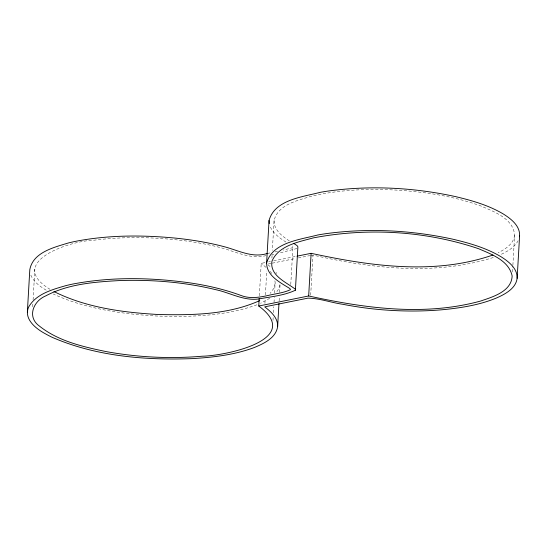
<?xml version="1.0" encoding="UTF-8"?>
<svg xmlns="http://www.w3.org/2000/svg" width="547" height="547" viewBox="0 0 547 547"><rect width="100%" height="100%" fill="white"/><g stroke="black" fill="none" stroke-linecap="round" stroke-linejoin="round"><path stroke-width="0.41" stroke-dasharray="2.73 2.05" d="M274.567 293.042L275.148 282.649L274.772 279.599M512.895 265.165L514.618 235.306C513.483 218.54 494.037 211.703 480.888 206C454.352 196.352 426.161 192.052 398.079 190.185C368.979 188.53 339.448 189.549 311.004 196.352C297.459 200.544 277.951 204.585 274.068 220.53L272.351 250.389M274.068 220.53C273.732 230.246 282.806 236.735 290.142 241.377M266.143 255.62C252.242 259.039 238.813 253.343 225.849 249.104C211.737 245.015 197.235 242.369 182.671 240.536C153.016 236.974 122.89 236.468 93.236 240.297C70.119 240.707 5.484 262.28 50.009 289.308M32.683 306.826L32.929 302.559M33.087 299.845L34.858 269.138M259.346 295.79L261.213 263.374L266.204 262.369M264.926 303.435L265.172 299.168M265.418 294.901L266.799 271.018M271.907 258.061L272.105 254.649M272.994 320.344L273.192 316.932M273.438 312.665L273.78 306.689M274.026 302.429L274.32 297.308M279.127 300.905L279.373 296.638M279.62 292.372L280.112 283.845L278.703 288.898L276.091 292.802M290.765 284.549L292.925 247.018L292.44 245.979M310.682 295.189L312.993 255.1C371.974 268.604 435.282 275.914 493.975 257.295M512.498 271.989L512.847 266.013M514.618 235.306C513.619 243.996 505.271 249.193 498.126 252.735M275.107 283.661L273.657 288.618L270.136 293.37M518.118 240.742C514.248 247.846 506.707 251.852 499.602 255.059M292.925 247.018L291.811 247.914L283.237 250.088M269.733 298.313L260.563 303.291M296.987 248.495L278.799 253.186M256.912 304.809C224.892 316.262 190.185 317.157 156.538 316.016C122.063 313.999 87.007 309.062 55.22 294.922A132.606 41.859 3.3 0 1 53.278 293.992M275.052 251.921L277.541 251.388M268.7 261.863L270.368 261.528M273.691 260.857L296.153 256.338M271.004 263.428L267.189 264.194L270.922 267.244M272.276 263.169L295.154 258.56M298.334 257.924L309.773 255.62M271.934 254.567L273.835 254.205M268.037 253.316L269.979 252.946M310.409 255.49L312.993 255.1M46.174 290.17C39.958 286.409 33.483 281.814 30.687 274.82M286.006 242.068C279.777 238.184 273.363 233.583 270.204 226.718M266.027 267.374L261.213 263.374M270.191 271.415L271.811 273.452M275.968 272.406L276.741 273.445"/><path stroke-width="0.82" d="M277.65 326.491C278.067 317.923 270.902 311.646 264.734 306.846L307.947 298.142C319.646 298.313 331.195 302.628 342.866 304.303C354.183 306.477 365.594 308.2 377.074 309.301C399.235 311.421 421.593 311.653 443.767 309.609C461.914 307.783 480.239 304.85 497.141 297.712C505.517 293.903 515.78 288.46 517.141 278.341L519.602 235.689C520.04 225.761 511.028 218.862 503.479 214.089C488.744 205.289 472.027 200.523 455.439 196.585C413.826 187.512 370.545 185.248 328.309 191.026A134.965 42.604 3.3 0 0 320.227 192.339C302.669 196.995 274.697 199.648 269.056 220.496L266.594 263.141C266.84 276.105 280.502 282.614 289.978 288.631L290.464 289.664C283.442 293.055 275.127 293.691 267.517 295.599C259.107 297.418 250.218 298.785 241.883 295.797C225.125 289.52 207.6 285.479 189.912 282.881C151.273 277.473 111.602 276.659 73.161 283.975A116.285 36.704 3.3 0 0 65.838 285.643C52.239 289.595 35.952 293.93 28.553 307.216C23.528 319.168 36.15 328.87 45.394 333.793A132.606 41.859 3.3 0 0 52.758 337.574C96.518 356.384 145.29 360.384 192.441 358.606C213.412 357.321 234.663 354.894 254.458 347.454C263.928 343.489 276.078 337.937 277.65 326.491L278.977 303.462M269.056 220.496L269.247 223.593M517.141 278.341C517.585 268.413 508.573 261.514 501.025 256.741C486.283 247.941 469.565 243.169 452.984 239.23C411.365 230.157 368.09 227.901 325.848 233.678A134.965 42.604 3.3 0 0 317.766 234.991C300.214 239.648 272.242 242.294 266.594 263.141M27.35 312.289L29.811 269.637C32.991 252.345 53.927 247.394 68.3 242.991A116.285 36.704 3.3 0 1 75.623 241.323C108.812 234.895 142.986 234.923 176.537 238.225C192.701 239.942 208.804 242.581 224.523 246.786C238.54 250.471 252.557 258.314 267.394 253.439M294.006 243.6L296.987 245.541L297.794 246.56L297.855 247.572L295.394 290.218C284.098 295.606 270.621 296.741 258.232 299.031C243.183 300.864 229.808 292.563 215.504 289.623C184.36 282.047 152.107 279.558 120.121 280.536C94.863 281.924 68.402 283.866 45.647 295.934C33.299 301.096 26.789 317.075 39.384 326.053C58.303 341.178 82.823 346.723 106.043 351.577C137.735 357.362 170.206 358.969 202.308 356.206C225.07 355.817 304.276 339.844 258.758 306.026L259.196 298.347M258.758 306.026L308.672 295.975L311.127 253.323C370.401 266.068 434.215 275.319 492.929 255.018M519.472 236.714L519.602 235.689M259.784 300.577C228.195 314.833 192.394 315.243 158.35 314.518C122.747 312.467 86.152 307.66 53.914 291.524M296.987 256.167L311.127 253.323M308.672 295.975C364.753 308.221 424.103 316.494 480.478 301.089C492.724 296.884 511.548 291.606 512.149 275.934C508.833 260.461 491.37 254.198 478.427 248.653C425.675 230.882 367.919 227.497 313.294 237.897C298.484 242.006 278.71 245.425 271.955 261.179C269.541 275.572 286.19 282.129 295.332 289.213L295.394 290.218"/></g></svg>
